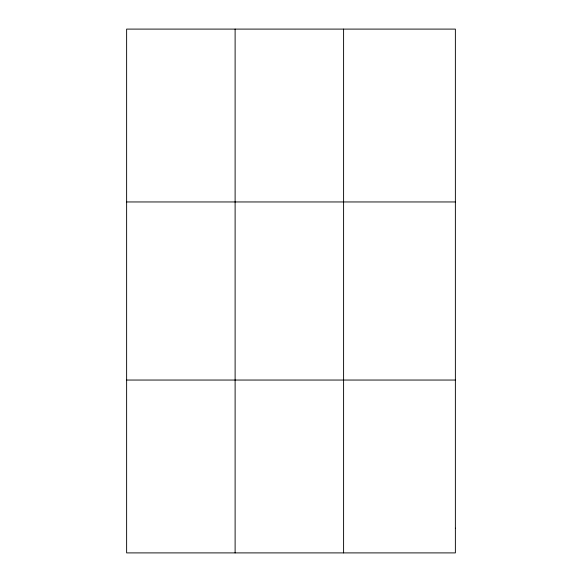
<?xml version="1.0" encoding="UTF-8"?>
<svg xmlns="http://www.w3.org/2000/svg" width="582" height="582" viewBox="0 0 582 582"><rect width="100%" height="100%" fill="white"/><g stroke="black" fill="none" stroke-linecap="round" stroke-linejoin="round"><path stroke-width="0.87" d="M235.113 552.9L235.113 29.1M343.598 552.9L343.598 29.1M126.629 201.954L455.371 201.954M126.629 380.046L455.371 380.046M455.371 528.209L455.371 552.9L126.629 552.9L126.629 29.1L455.371 29.1L455.371 528.209"/></g></svg>
